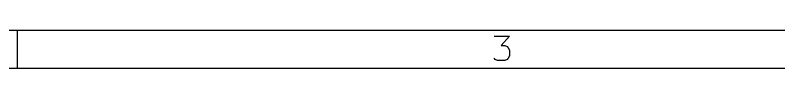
# Model space of a CAD drawing. Extents: x 10 to 287, y -200 to -10.
# Drawn here: x 109.88 to 150.22, y -12 to -10 of the extents above; entities that cross this region are included whole.
import ezdxf

# ---------------------------------------------------------------- set-up
doc = ezdxf.new("R2010")
doc.units = 0
doc.header["$MEASUREMENT"] = 0
doc.layers.add('BLACK', color=7, linetype='CONTINUOUS')

msp = doc.modelspace()

# ---------------------------------------------------------------- linework, layer by layer
at = {"layer": 'Black'}
for p, q in [((287.002, -10), (10, -10)), ((110, -12), (110, -10)), ((135.186, -10.2881), (135.99, -10.2881)), ((135.99, -10.2881), (135.557, -10.7833)), ((135.557, -10.7833), (135.743, -10.7833)), ((135.743, -10.7833), (135.867, -10.8452)), ((135.867, -10.8452), (135.929, -10.9071)), ((135.929, -10.9071), (135.99, -11.031)), ((135.99, -11.031), (135.99, -11.3405)), ((135.248, -11.5262), (135.186, -11.4643)), ((135.371, -11.5881), (135.248, -11.5262)), ((135.743, -11.5881), (135.371, -11.5881)), ((135.867, -11.5262), (135.743, -11.5881)), ((135.929, -11.4643), (135.867, -11.5262)), ((135.99, -11.3405), (135.929, -11.4643)), ((285.002, -12), (12, -12))]:
    msp.add_line(p, q, dxfattribs=at)

doc.saveas('drawing.dxf')
